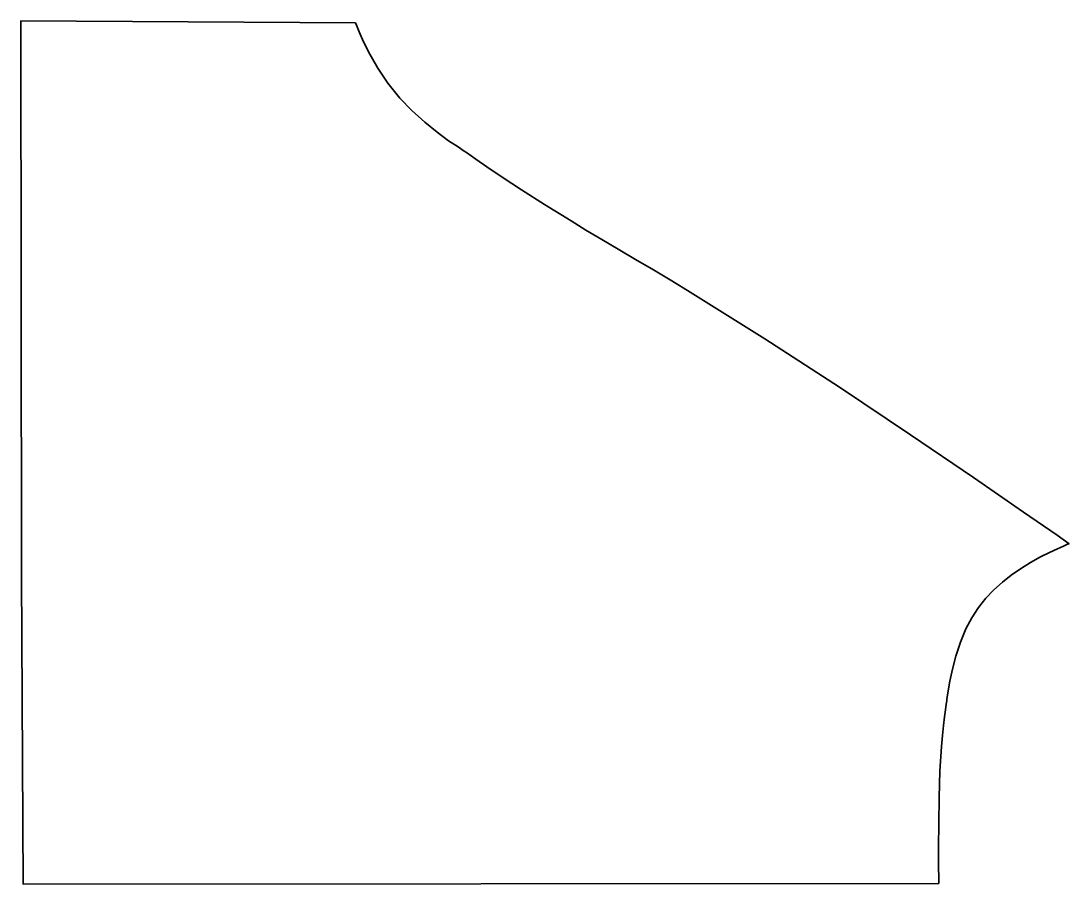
# Model space of a CAD drawing. Extents: x 0 to 5139, y -4232 to 0.
import ezdxf

# ---------------------------------------------------------------- set-up
doc = ezdxf.new("R2010")
doc.units = 0
doc.linetypes.add('Solid', pattern=[0])

msp = doc.modelspace()

# ---------------------------------------------------------------- linework, layer by layer
at = {"color": 0, "linetype": 'Solid', "lineweight": 35}
msp.add_lwpolyline([(1645, -21), (1658, -53), (1679, -102), (1710, -163), (1750, -232), (1799, -305), (1857, -378), (1917, -439), (1980, -496), (2041, -545), (2097, -587), (2143, -618), (2173, -638), (2185, -645), (2196, -653), (2230, -677), (2285, -715), (2360, -766), (2454, -828), (2567, -900), (2697, -980), (2770, -1025), (2848, -1071), (2929, -1119), (3014, -1169), (3101, -1221), (3191, -1275), (3282, -1330), (3647, -1558), (4013, -1796), (4362, -2029), (4670, -2238), (4916, -2408), (5080, -2522), (5139, -2564), (5132, -2566), (5112, -2575), (5082, -2588), (5043, -2606), (4999, -2628), (4950, -2655), (4901, -2686), (4856, -2717), (4812, -2751), (4771, -2789), (4731, -2830), (4695, -2876), (4662, -2926), (4633, -2981), (4606, -3046), (4584, -3114), (4567, -3179), (4554, -3237), (4546, -3284), (4541, -3316), (4540, -3327), (4539, -3333), (4536, -3350), (4533, -3377), (4528, -3412), (4523, -3454), (4518, -3503), (4514, -3557), (4506, -3679), (4502, -3808), (4500, -3935), (4499, -4050), (4499, -4143), (4500, -4206), (4500, -4229), (10, -4232), (3, -2720), (0, 0), (1640, -9), (1645, -21)], close=True, dxfattribs=at)

doc.saveas('drawing.dxf')
